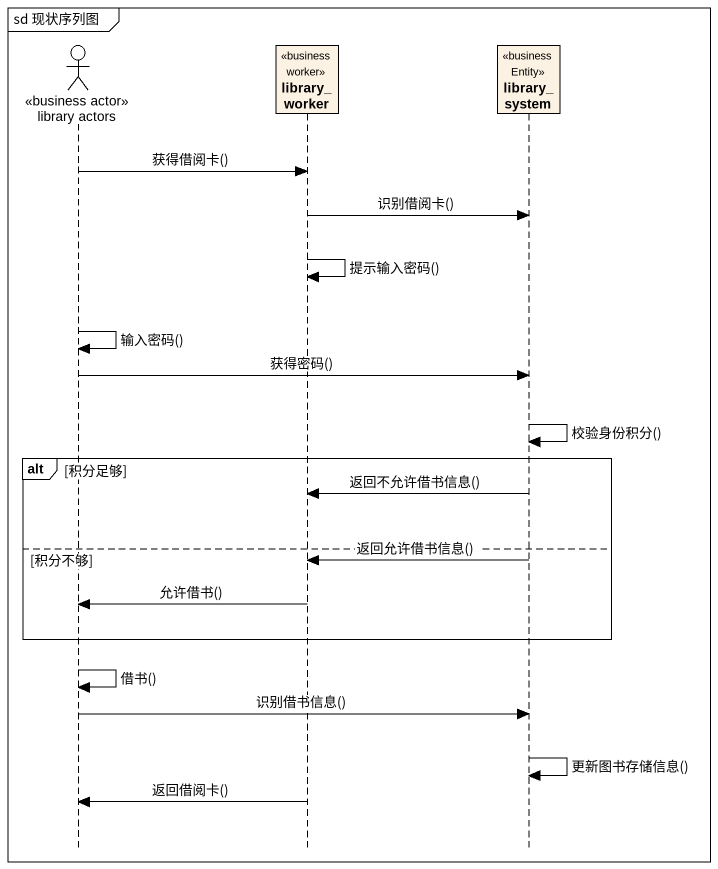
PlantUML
@startuml
mainframe sd 现状序列图
hide footbox
actor "library actors" as library_actors <<business actor>>
participant library_worker <<business worker>>
participant library_system <<business Entity>>

library_actors -> library_worker : 获得借阅卡()
library_worker -> library_system : 识别借阅卡()
library_worker -> library_worker : 提示输入密码()
library_actors -> library_actors : 输入密码()
library_actors -> library_system : 获得密码()
library_system -> library_system : 校验身份积分()
alt 积分足够
  library_system -> library_worker : 返回不允许借书信息()
else 积分不够
  library_system -> library_worker : 返回允许借书信息()
  library_worker -> library_actors : 允许借书()
end
library_actors -> library_actors : 借书()
library_actors -> library_system : 识别借书信息()
library_system -> library_system : 更新图书存储信息()
library_worker -> library_actors : 返回借阅卡()
@enduml
